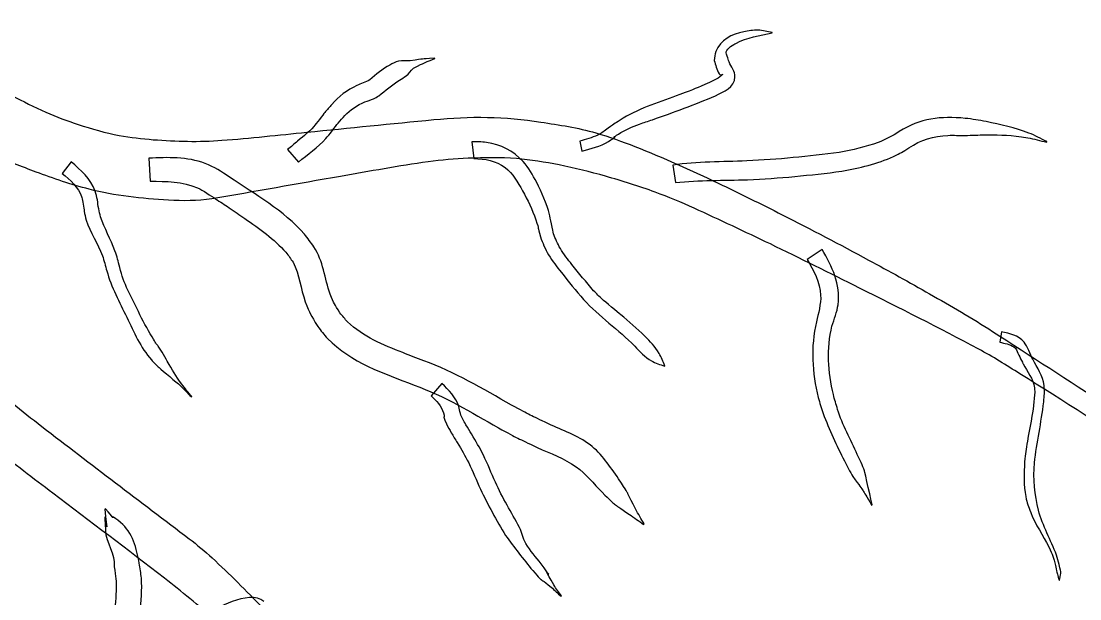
# Model space of a CAD drawing. Extents: x 5.1 to 86.3, y 5.1 to 86.3.
# Drawn here: x 52.84 to 72.03, y 20.75 to 31.23 of the extents above; entities that cross this region are included whole.
import ezdxf

# ---------------------------------------------------------------- set-up
doc = ezdxf.new("R2010")
doc.units = 0
doc.layers.add('View004', color=7, linetype='CONTINUOUS')

msp = doc.modelspace()

# ---------------------------------------------------------------- linework, layer by layer
at = {"layer": 'View004', "color": 1}
for p, q in [((66.453888, 31.012772), (66.453814, 31.023488)), ((66.453814, 31.023488), (66.453814, 31.023488)), ((60.33843, 30.54731), (60.336074, 30.557768)), ((60.336074, 30.557768), (60.336074, 30.557768)), ((61.006609, 29.039323), (61.043203, 28.735178)), ((62.964363, 29.049355), (63.003495, 28.869987)), ((71.431772, 29.032126), (71.435344, 29.042241)), ((71.435344, 29.042241), (71.435344, 29.042241)), ((57.668091, 28.897984), (57.863647, 28.670428)), ((63.003495, 28.869987), (63.003486, 28.869992)), ((53.739535, 28.6744), (53.581499, 28.465088)), ((55.150942, 28.739188), (55.173438, 28.322258)), ((57.863647, 28.670428), (57.863613, 28.670427)), ((61.043203, 28.735178), (61.043184, 28.735188)), ((64.653052, 28.616568), (64.699929, 28.300044)), ((53.581499, 28.465088), (53.581491, 28.465082)), ((55.173438, 28.322258), (55.173444, 28.322279)), ((64.699929, 28.300044), (64.699906, 28.300065)), ((67.357663, 27.086439), (67.087327, 26.905649)), ((67.087327, 26.905649), (67.087321, 26.905663)), ((70.613334, 25.591917), (70.583489, 25.403786)), ((70.583489, 25.403786), (70.583517, 25.403866)), ((64.498784, 24.967459), (64.506232, 24.975181)), ((64.506232, 24.975181), (64.506232, 24.975181)), ((60.461736, 24.655569), (60.269989, 24.428903)), ((55.921851, 24.409582), (55.929854, 24.416726)), ((55.929854, 24.416726), (55.929854, 24.416726)), ((60.269989, 24.428903), (60.270001, 24.428898)), ((54.365986, 22.382472), (54.350224, 22.37586)), ((54.350224, 22.37586), (54.350224, 22.37586)), ((68.257867, 22.447951), (68.26783, 22.451903)), ((68.26783, 22.451903), (68.26783, 22.451903)), ((64.12351, 22.098611), (64.131414, 22.105831)), ((64.131414, 22.105831), (64.131414, 22.105831)), ((71.657956, 21.087878), (71.664264, 21.088079)), ((71.664264, 21.088079), (71.664264, 21.088079)), ((62.625447, 20.792814), (62.633511, 20.799882)), ((62.633511, 20.799882), (62.633511, 20.799882))]:
    msp.add_line(p, q, dxfattribs=at)
at = {"layer": 'View004', "color": 3}
msp.add_open_spline([(64.701292, 12.792276), (76.458533, 19.580323), (83.701292, 32.125149), (83.701292, 45.701241)], degree=3, dxfattribs=at)
at = {"layer": 'View004', "color": 1}
for points in [[(65.939905, 31.035465), (65.726639, 30.989728), (65.515038, 30.891837), (65.429885, 30.675707)], [(65.797025, 30.824642), (66.003664, 30.930657), (66.228274, 30.970874), (66.453888, 31.012772)], [(66.19714, 31.064315), (66.11088, 31.066291), (66.024269, 31.053553), (65.939905, 31.035465)], [(66.453814, 31.023488), (66.368256, 31.037099), (66.28375, 31.062301), (66.19714, 31.064315)], [(65.620761, 30.671041), (65.634091, 30.735618), (65.761824, 30.806583), (65.797025, 30.824642)], [(60.336074, 30.557768), (60.036885, 30.533896), (60.184812, 30.550928), (59.892238, 30.507084)], [(59.947638, 30.373341), (60.198618, 30.499738), (60.068523, 30.441369), (60.33843, 30.54731)], [(65.429885, 30.675707), (65.410118, 30.62554), (65.412717, 30.569236), (65.404137, 30.515998)], [(65.640604, 30.589367), (65.633992, 30.61659), (65.615099, 30.6436), (65.620761, 30.671041)], [(65.674098, 30.486967), (65.66, 30.519997), (65.651769, 30.55523), (65.640604, 30.589367)], [(59.520773, 30.431061), (59.386978, 30.360457), (59.26917, 30.260384), (59.15685, 30.160442)], [(59.676267, 30.500852), (59.620612, 30.489474), (59.571017, 30.457577), (59.520773, 30.431061)], [(59.892238, 30.507084), (59.820251, 30.505032), (59.746825, 30.515284), (59.676267, 30.500852)], [(59.817222, 30.236002), (59.8652, 30.277034), (59.904166, 30.327561), (59.947638, 30.373341)], [(65.404137, 30.515998), (65.430509, 30.427492), (65.445534, 30.353355), (65.492309, 30.274122)], [(65.77979, 30.217889), (65.782602, 30.312113), (65.708821, 30.405623), (65.674098, 30.486967)], [(59.15685, 30.160442), (59.082241, 30.116742), (58.998382, 30.097012), (58.920292, 30.059334)], [(59.318802, 29.871194), (59.441308, 29.972271), (59.56441, 30.071658), (59.697171, 30.159107)], [(59.697171, 30.159107), (59.736858, 30.185251), (59.781109, 30.20511), (59.817222, 30.236002)], [(65.555671, 30.262342), (65.515581, 30.198745), (65.360734, 30.13685), (65.320309, 30.116159)], [(65.42482, 29.874477), (65.572, 29.949238), (65.773713, 30.015185), (65.77979, 30.217889)], [(65.492309, 30.274122), (65.498085, 30.264287), (65.507502, 30.254377), (65.518735, 30.252287)], [(65.518735, 30.252287), (65.531275, 30.249931), (65.562473, 30.273134), (65.555671, 30.262342)], [(58.920292, 30.059334), (58.746192, 29.975326), (58.594442, 29.864621), (58.468021, 29.716858)], [(65.320309, 30.116159), (65.057599, 30.002416), (65.066483, 30.002745), (64.781018, 29.895357)], [(52.6668, 29.878678), (52.869435, 29.77394), (53.071637, 29.667595), (53.280619, 29.575948)], [(58.70221, 29.512968), (58.805956, 29.625118), (58.929165, 29.70346), (59.068307, 29.762712)], [(59.068307, 29.762712), (59.119751, 29.784615), (59.17506, 29.796912), (59.22588, 29.820228)], [(59.22588, 29.820228), (59.25799, 29.834965), (59.287828, 29.854208), (59.318802, 29.871194)], [(64.781018, 29.895357), (64.43267, 29.764313), (64.070064, 29.662126), (63.750278, 29.465867)], [(64.284053, 29.439926), (64.668512, 29.574515), (65.050841, 29.712927), (65.42482, 29.874477)], [(53.280619, 29.575948), (53.472947, 29.492817), (53.669098, 29.418831), (53.86874, 29.35522)], [(58.341236, 29.569285), (58.314993, 29.53738), (58.175992, 29.355493), (58.142998, 29.318764)], [(58.468021, 29.716858), (58.425757, 29.66767), (58.382432, 29.61937), (58.341236, 29.569285)], [(58.016805, 29.212362), (58.783322, 29.290449), (59.549932, 29.367825), (60.316834, 29.441935)], [(58.361021, 29.099154), (58.421524, 29.165213), (58.526029, 29.309415), (58.584119, 29.379227)], [(58.584119, 29.379227), (58.622157, 29.424941), (58.662846, 29.468388), (58.70221, 29.512968)], [(60.316834, 29.441935), (60.640543, 29.469583), (60.965353, 29.491069), (61.290414, 29.482291)], [(61.290414, 29.482291), (61.614574, 29.479327), (61.937191, 29.440878), (62.257977, 29.396864)], [(62.257977, 29.396864), (62.592562, 29.343299), (62.929899, 29.297459), (63.25525, 29.199678)], [(63.750278, 29.465867), (63.59104, 29.365068), (63.618363, 29.386035), (63.479107, 29.285514)], [(64.046802, 29.358882), (64.125232, 29.387739), (64.205176, 29.412317), (64.284053, 29.439926)], [(69.956529, 29.464377), (69.513406, 29.505698), (69.135567, 29.468937), (68.759359, 29.222638)], [(70.333072, 29.407202), (70.207558, 29.426263), (70.082934, 29.452589), (69.956529, 29.464377)], [(71.108608, 29.197427), (70.859324, 29.293411), (70.591893, 29.346563), (70.333072, 29.407202)], [(53.86874, 29.35522), (54.112971, 29.272293), (54.361311, 29.19963), (54.61572, 29.155321)], [(56.477121, 29.066568), (56.991365, 29.103709), (57.503762, 29.161951), (58.016805, 29.212362)], [(58.142998, 29.318764), (58.030904, 29.193988), (57.983676, 29.164554), (57.848486, 29.05068)], [(63.25525, 29.199678), (63.496361, 29.132441), (63.730349, 29.042664), (63.964116, 28.953822)], [(63.479107, 29.285514), (63.408997, 29.234905), (63.370587, 29.19873), (63.290827, 29.161355)], [(63.487636, 29.047106), (63.754224, 29.211902), (63.433646, 29.0381), (63.710971, 29.205356)], [(63.710971, 29.205356), (63.758151, 29.233811), (63.808324, 29.256983), (63.856999, 29.282796)], [(63.856999, 29.282796), (63.920269, 29.308157), (63.982833, 29.335342), (64.046802, 29.358882)], [(68.759359, 29.222638), (68.635269, 29.148424), (68.510523, 29.078194), (68.374612, 29.027076)], [(71.435344, 29.042241), (71.326432, 29.093967), (71.221128, 29.154102), (71.108608, 29.197427)], [(54.61572, 29.155321), (54.819403, 29.118043), (55.025772, 29.097135), (55.231759, 29.077406)], [(55.231759, 29.077406), (55.646051, 29.048541), (56.062649, 29.031038), (56.477121, 29.066568)], [(57.848486, 29.05068), (57.788233, 28.999928), (57.728223, 28.948882), (57.668091, 28.897984)], [(57.863613, 28.670427), (58.033753, 28.807732), (58.212631, 28.93713), (58.361021, 29.099154)], [(61.271602, 29.027277), (61.184172, 29.040471), (61.094941, 29.035303), (61.006609, 29.039323)], [(61.936945, 28.681038), (61.758946, 28.876808), (61.532502, 28.987889), (61.271602, 29.027277)], [(63.290827, 29.161355), (63.185054, 29.111795), (63.075728, 29.083294), (62.964363, 29.049355)], [(63.003486, 28.869992), (63.17107, 28.912666), (63.339069, 28.955266), (63.487636, 29.047106)], [(68.374612, 29.027076), (68.147379, 28.941612), (67.908531, 28.893097), (67.671035, 28.846611)], [(68.935146, 28.926857), (69.145605, 29.078381), (69.384314, 29.14244), (69.641602, 29.154731)], [(69.641602, 29.154731), (69.744906, 29.159671), (69.848461, 29.153135), (69.951869, 29.154931)], [(69.951869, 29.154931), (70.074027, 29.157059), (70.196104, 29.162554), (70.318221, 29.166369)], [(70.318221, 29.166369), (70.648348, 29.158123), (70.764018, 29.167357), (71.090228, 29.111239)], [(71.090228, 29.111239), (71.205403, 29.091448), (71.317924, 29.058495), (71.431772, 29.032126)], [(53.106875, 28.489572), (52.845712, 28.587526), (52.585834, 28.689737), (52.332875, 28.807413)], [(63.964116, 28.953822), (64.476912, 28.753969), (64.977791, 28.525156), (65.474767, 28.289116)], [(67.671035, 28.846611), (67.114802, 28.772207), (66.555965, 28.718001), (65.995267, 28.691694)], [(68.656335, 28.774321), (68.782238, 28.83256), (68.817284, 28.857179), (68.935146, 28.926857)], [(54.175659, 28.145416), (54.090886, 28.368033), (53.920013, 28.527275), (53.739535, 28.6744)], [(56.171379, 28.645721), (55.846111, 28.767909), (55.491591, 28.759196), (55.150942, 28.739188)], [(56.613917, 28.399472), (56.453022, 28.501317), (56.349944, 28.578643), (56.171379, 28.645721)], [(60.215842, 28.676585), (59.683326, 28.601003), (59.154426, 28.502391), (58.62455, 28.410542)], [(60.942822, 28.739255), (60.699901, 28.726145), (60.456846, 28.710831), (60.215842, 28.676585)], [(61.819642, 28.733555), (61.528069, 28.760329), (61.234961, 28.746824), (60.942822, 28.739255)], [(61.043184, 28.735188), (61.245309, 28.732224), (61.444499, 28.696253), (61.61009, 28.572203)], [(62.588644, 28.619574), (62.334352, 28.66959), (62.07781, 28.710181), (61.819642, 28.733555)], [(62.185396, 28.303188), (62.107675, 28.436768), (62.042126, 28.565357), (61.936945, 28.681038)], [(63.431315, 28.414178), (63.152998, 28.492502), (62.871967, 28.56188), (62.588644, 28.619574)], [(65.995267, 28.691694), (65.547538, 28.675909), (65.09754, 28.678546), (64.653052, 28.616568)], [(67.71601, 28.505481), (68.037867, 28.563628), (68.358267, 28.636444), (68.656335, 28.774321)], [(54.067112, 28.178945), (53.740621, 28.261329), (53.422503, 28.373101), (53.106875, 28.489572)], [(53.581491, 28.465082), (53.724821, 28.343164), (53.876695, 28.215727), (53.937622, 28.030362)], [(61.61009, 28.572203), (61.752831, 28.465275), (61.839452, 28.300781), (61.928764, 28.151799)], [(64.333722, 28.124835), (64.03753, 28.23492), (63.734946, 28.327027), (63.431315, 28.414178)], [(66.007247, 28.35097), (66.578857, 28.374712), (67.148853, 28.431689), (67.71601, 28.505481)], [(55.173444, 28.322279), (55.46195, 28.323723), (55.76566, 28.323115), (56.034613, 28.202672)], [(58.62455, 28.410542), (57.847068, 28.274696), (57.06994, 28.136717), (56.292237, 28.00221)], [(57.970982, 27.364582), (57.600046, 27.791615), (57.075174, 28.082104), (56.613917, 28.399472)], [(62.417891, 27.717124), (62.363087, 27.919833), (62.277247, 28.115171), (62.185396, 28.303188)], [(64.699906, 28.300065), (65.134216, 28.345612), (65.571333, 28.335618), (66.007247, 28.35097)], [(65.474767, 28.289116), (65.86339, 28.103182), (66.249735, 27.912547), (66.633083, 27.715962)], [(53.937622, 28.030362), (53.955155, 27.97701), (53.969815, 27.831692), (53.978882, 27.782041)], [(55.505429, 27.980101), (55.022206, 28.010843), (54.536584, 28.054612), (54.067112, 28.178945)], [(54.24244, 27.821365), (54.219959, 27.939766), (54.219541, 28.030179), (54.175659, 28.145416)], [(56.034613, 28.202672), (56.130709, 28.159679), (56.278272, 28.05735), (56.360022, 28.003974)], [(61.928764, 28.151799), (62.021566, 27.98346), (62.102411, 27.806508), (62.166671, 27.625145)], [(65.038575, 27.831905), (64.808213, 27.940225), (64.571613, 28.034504), (64.333722, 28.124835)], [(56.292237, 28.00221), (56.032115, 27.962386), (55.767493, 27.966011), (55.505429, 27.980101)], [(56.360022, 28.003974), (56.442965, 27.949862), (56.526698, 27.896941), (56.608847, 27.841631)], [(56.608847, 27.841631), (56.703412, 27.777959), (56.796745, 27.712476), (56.890114, 27.647063)], [(53.978882, 27.782041), (53.988937, 27.726986), (54.002465, 27.672631), (54.01426, 27.617926)], [(54.275485, 27.675615), (54.264465, 27.724194), (54.251735, 27.772423), (54.24244, 27.821365)], [(54.534317, 27.063371), (54.458386, 27.2719), (54.348301, 27.465879), (54.275485, 27.675615)], [(56.890114, 27.647063), (57.153569, 27.462497), (57.424229, 27.280099), (57.635632, 27.033814)], [(62.490577, 27.371788), (62.478797, 27.411893), (62.426061, 27.686908), (62.417891, 27.717124)], [(66.421312, 27.185156), (65.961805, 27.403738), (65.502762, 27.623366), (65.038575, 27.831905)], [(66.633083, 27.715962), (67.159737, 27.448904), (67.683261, 27.175674), (68.202163, 26.893829)], [(54.01426, 27.617926), (54.086057, 27.390163), (54.227724, 27.194571), (54.309106, 26.971053)], [(62.166671, 27.625145), (62.239646, 27.419198), (62.187503, 27.52546), (62.253787, 27.31542)], [(58.144138, 27.132782), (58.086423, 27.210048), (58.03423, 27.29177), (57.970982, 27.364582)], [(62.253787, 27.31542), (62.271442, 27.259492), (62.294143, 27.20529), (62.314321, 27.150222)], [(62.543139, 27.236262), (62.525628, 27.281436), (62.504234, 27.325298), (62.490577, 27.371788)], [(58.439545, 26.275759), (58.335758, 26.560189), (58.314942, 26.87323), (58.144138, 27.132782)], [(62.314321, 27.150222), (62.342494, 27.096467), (62.367642, 27.041012), (62.398842, 26.988952)], [(62.613013, 27.100118), (62.58674, 27.143841), (62.566425, 27.190881), (62.543139, 27.236262)], [(62.822516, 26.814665), (62.75477, 26.900696), (62.670008, 27.005282), (62.613013, 27.100118)], [(68.037216, 26.386154), (67.499878, 26.655097), (66.961701, 26.922407), (66.421312, 27.185156)], [(67.648331, 26.08314), (67.696933, 26.45707), (67.544733, 26.774307), (67.357663, 27.086439)], [(54.309106, 26.971053), (54.339263, 26.888231), (54.365764, 26.780883), (54.388403, 26.695555)], [(54.623824, 26.757354), (54.591015, 26.883598), (54.579797, 26.938476), (54.534317, 27.063371)], [(57.635632, 27.033814), (57.683824, 26.977673), (57.722386, 26.913941), (57.765763, 26.854005)], [(62.398842, 26.988952), (62.472577, 26.865905), (62.543821, 26.779501), (62.631946, 26.666649)], [(67.087321, 26.905663), (67.205645, 26.703807), (67.320389, 26.493171), (67.333052, 26.254086)], [(68.202163, 26.893829), (68.573179, 26.693363), (68.942349, 26.489501), (69.308567, 26.280384)], [(54.388403, 26.695555), (54.468627, 26.400242), (54.619173, 26.130744), (54.749714, 25.855753)], [(54.960407, 25.957446), (54.832961, 26.217312), (54.691912, 26.473578), (54.623824, 26.757354)], [(57.765763, 26.854005), (57.883436, 26.629769), (57.903353, 26.374248), (57.987882, 26.138411)], [(63.217007, 26.337379), (63.080711, 26.49302), (62.950512, 26.652123), (62.822516, 26.814665)], [(62.631946, 26.666649), (62.762276, 26.499748), (62.89444, 26.336585), (63.033803, 26.17713)], [(63.372682, 26.182304), (63.318752, 26.231863), (63.268899, 26.285687), (63.217007, 26.337379)], [(70.19922, 25.276556), (69.486044, 25.660832), (68.760634, 26.021714), (68.037216, 26.386154)], [(57.987882, 26.138411), (58.07129, 25.905716), (58.083646, 25.909287), (58.212748, 25.6904)], [(58.617039, 25.934134), (58.515558, 26.097567), (58.505565, 26.094832), (58.439545, 26.275759)], [(63.033803, 26.17713), (63.319595, 25.870359), (63.664704, 25.628925), (63.961367, 25.333986)], [(63.707661, 25.900997), (63.660381, 25.940433), (63.416341, 26.14218), (63.372682, 26.182304)], [(67.333052, 26.254086), (67.341496, 26.094648), (67.289124, 25.92588), (67.257288, 25.771724)], [(69.308567, 26.280384), (69.693726, 26.061043), (70.078884, 25.841011), (70.449633, 25.597776)], [(55.208415, 25.498605), (55.119122, 25.647617), (55.039549, 25.80294), (54.960407, 25.957446)], [(58.756082, 25.772467), (58.70536, 25.822254), (58.663387, 25.880246), (58.617039, 25.934134)], [(67.538812, 25.695525), (67.577762, 25.813039), (67.632318, 25.959944), (67.648331, 26.08314)], [(54.749714, 25.855753), (54.877744, 25.588245), (55.001193, 25.308265), (55.197072, 25.081278)], [(59.757924, 25.213391), (59.400524, 25.354815), (59.035914, 25.497793), (58.756082, 25.772467)], [(64.140306, 25.515568), (64.001253, 25.651452), (63.856957, 25.776468), (63.707661, 25.900997)], [(67.257288, 25.771724), (67.149499, 25.317603), (67.176767, 24.849373), (67.289459, 24.39858)], [(58.212748, 25.6904), (58.272727, 25.616763), (58.326621, 25.53772), (58.392691, 25.469496)], [(67.563132, 24.453124), (67.464954, 24.860907), (67.437464, 25.285905), (67.538812, 25.695525)], [(70.449633, 25.597776), (71.141842, 25.153603), (71.832474, 24.70697), (72.519667, 24.255067)], [(71.020593, 25.40321), (70.916963, 25.527967), (70.764384, 25.561616), (70.613334, 25.591917)], [(55.392185, 25.219658), (55.240423, 25.463933), (55.352954, 25.2574), (55.208415, 25.498605)], [(58.392691, 25.469496), (58.816032, 25.032342), (59.411154, 24.838711), (59.962955, 24.62313)], [(64.40434, 25.200893), (64.328363, 25.332926), (64.243786, 25.408234), (64.140306, 25.515568)], [(70.583517, 25.403866), (70.667089, 25.38213), (70.764022, 25.365805), (70.838773, 25.316602)], [(71.179576, 25.09445), (71.14011, 25.176244), (71.075804, 25.336744), (71.020593, 25.40321)], [(55.486019, 25.05669), (55.454737, 25.111015), (55.425264, 25.166413), (55.392185, 25.219658)], [(60.136055, 25.064579), (60.010012, 25.114185), (59.883874, 25.163553), (59.757924, 25.213391)], [(63.961367, 25.333986), (64.054927, 25.23792), (64.145684, 25.132359), (64.264514, 25.064779)], [(64.506232, 24.975181), (64.472267, 25.050421), (64.445515, 25.129345), (64.40434, 25.200893)], [(70.946166, 24.830734), (70.698483, 24.981485), (70.456885, 25.142912), (70.19922, 25.276556)], [(70.838773, 25.316602), (70.887147, 25.284758), (70.888971, 25.251501), (70.910745, 25.204023)], [(70.910745, 25.204023), (70.914773, 25.195177), (71.004706, 25.011547), (71.005493, 25.009938)], [(55.197072, 25.081278), (55.239913, 25.031627), (55.289193, 24.987921), (55.335252, 24.941242)], [(55.746096, 24.643689), (55.636827, 24.791646), (55.577078, 24.901619), (55.486019, 25.05669)], [(61.72626, 24.262852), (61.207077, 24.551145), (60.700393, 24.867928), (60.136055, 25.064579)], [(64.264514, 25.064779), (64.338021, 25.022972), (64.420694, 24.999898), (64.498784, 24.967459)], [(71.005493, 25.009938), (71.078331, 24.868886), (71.187041, 24.738737), (71.208603, 24.57677)], [(71.384098, 24.616427), (71.359861, 24.793122), (71.264411, 24.941655), (71.179576, 25.09445)], [(55.335252, 24.941242), (55.408015, 24.880556), (55.656702, 24.674517), (55.717044, 24.617938)], [(73.313069, 23.329046), (72.522754, 23.827483), (71.738909, 24.336156), (70.946166, 24.830734)], [(55.717044, 24.617938), (55.788088, 24.551324), (55.853581, 24.479034), (55.921851, 24.409582)], [(55.929854, 24.416726), (55.868598, 24.492384), (55.803924, 24.565387), (55.746096, 24.643689)], [(59.962955, 24.62313), (60.50544, 24.434512), (60.99113, 24.127498), (61.490022, 23.850507)], [(60.770598, 24.238341), (60.711311, 24.407719), (60.592513, 24.537195), (60.461736, 24.655569)], [(71.208603, 24.57677), (71.221827, 24.477431), (71.210883, 24.436989), (71.200038, 24.335573)], [(71.377942, 24.318224), (71.388946, 24.442004), (71.400916, 24.494074), (71.384098, 24.616427)], [(60.270001, 24.428898), (60.362382, 24.339709), (60.458579, 24.246865), (60.49411, 24.119169)], [(67.289459, 24.39858), (67.314029, 24.300285), (67.347963, 24.204569), (67.377217, 24.107565)], [(67.639902, 24.184821), (67.614313, 24.274255), (67.584909, 24.362685), (67.563132, 24.453124)], [(52.673238, 24.304988), (52.84839, 24.155682), (53.030444, 24.015903), (53.211601, 23.873777)], [(60.799645, 24.112151), (60.78744, 24.153548), (60.784863, 24.197601), (60.770598, 24.238341)], [(62.398118, 23.921266), (62.053373, 24.085698), (62.075508, 24.068922), (61.72626, 24.262852)], [(71.200038, 24.335573), (71.180757, 24.089414), (71.122072, 23.849398), (71.081168, 23.60665)], [(71.211692, 23.211487), (71.251235, 23.585246), (71.335641, 23.945393), (71.377942, 24.318224)], [(60.49411, 24.119169), (60.535918, 23.968901), (60.448434, 24.148999), (60.549742, 23.921176)], [(60.901681, 23.902982), (60.856301, 23.983968), (60.824783, 24.026941), (60.799645, 24.112151)], [(67.377217, 24.107565), (67.490871, 23.815907), (67.620725, 23.52951), (67.76378, 23.25103)], [(67.998162, 23.363968), (67.873133, 23.634993), (67.729084, 23.898533), (67.639902, 24.184821)], [(53.211601, 23.873777), (54.098021, 23.190369), (54.991612, 22.516327), (55.882129, 21.838295)], [(60.549742, 23.921176), (60.574564, 23.865354), (60.606522, 23.812998), (60.634915, 23.758906)], [(61.000976, 23.738727), (60.968114, 23.793622), (60.93478, 23.848231), (60.901681, 23.902982)], [(61.490022, 23.850507), (61.859074, 23.645608), (61.825968, 23.668209), (62.194274, 23.493144)], [(63.150789, 23.541733), (62.925935, 23.715158), (62.65057, 23.799796), (62.398118, 23.921266)], [(60.634915, 23.758906), (60.670841, 23.699923), (60.707115, 23.641158), (60.742686, 23.581965)], [(61.216642, 23.355251), (61.138913, 23.511788), (61.0908, 23.588673), (61.000976, 23.738727)], [(53.409578, 22.663536), (53.058739, 22.933185), (52.700534, 23.193683), (52.361103, 23.477807)], [(60.742686, 23.581965), (60.824247, 23.446257), (60.880525, 23.354193), (60.951059, 23.213417)], [(62.194274, 23.493144), (62.432302, 23.384427), (62.685392, 23.298152), (62.898961, 23.142439)], [(63.669814, 22.926074), (63.514502, 23.145335), (63.36671, 23.375198), (63.150789, 23.541733)], [(71.081168, 23.60665), (71.055328, 23.453291), (71.049537, 23.384318), (71.032171, 23.231259)], [(61.43495, 22.863024), (61.360485, 23.026281), (61.296474, 23.194479), (61.216642, 23.355251)], [(67.76378, 23.25103), (67.81337, 23.154498), (67.861948, 23.057133), (67.919332, 22.965023)], [(68.129183, 23.068416), (68.095378, 23.170741), (68.043303, 23.266115), (67.998162, 23.363968)], [(71.032171, 23.231259), (71.019973, 23.022169), (71.01086, 22.807985), (71.051801, 22.601)], [(60.951059, 23.213417), (61.028554, 23.058742), (61.091234, 22.896495), (61.162865, 22.739068)], [(62.898961, 23.142439), (63.075152, 23.013979), (63.220467, 22.83635), (63.369805, 22.679794)], [(68.26783, 22.451903), (68.262966, 22.473457), (68.13171, 23.060767), (68.129183, 23.068416)], [(71.281316, 22.353064), (71.222097, 22.635986), (71.180352, 22.921578), (71.211692, 23.211487)], [(61.872107, 22.043728), (61.722686, 22.314687), (61.563806, 22.581519), (61.43495, 22.863024)], [(63.976402, 22.377384), (63.699137, 22.89982), (63.974198, 22.444948), (63.669814, 22.926074)], [(67.919332, 22.965023), (68.161464, 22.624137), (68.048997, 22.79674), (68.257867, 22.447951)], [(55.434677, 21.121085), (54.763126, 21.639789), (54.084024, 22.148613), (53.409578, 22.663536)], [(54.350224, 22.37586), (54.443565, 21.52696), (54.325896, 22.709795), (54.362065, 21.992105)], [(61.162865, 22.739068), (61.297766, 22.449729), (61.454814, 22.170788), (61.620623, 21.898111)], [(63.369805, 22.679794), (63.673979, 22.387799), (63.500733, 22.53158), (63.864053, 22.279584)], [(71.051801, 22.601), (71.076942, 22.473905), (71.09731, 22.434089), (71.142374, 22.312636)], [(54.639257, 22.132739), (54.340147, 22.382133), (54.650923, 22.039736), (54.365986, 22.382472)], [(63.864053, 22.279584), (63.950698, 22.219491), (64.037024, 22.158936), (64.12351, 22.098611)], [(64.131414, 22.105831), (64.079742, 22.196348), (64.025262, 22.285318), (63.976402, 22.377384)], [(71.142374, 22.312636), (71.225209, 22.090743), (71.370512, 21.901109), (71.470893, 21.687945)], [(71.608533, 21.539696), (71.508632, 21.814236), (71.358539, 22.069996), (71.281316, 22.353064)], [(54.976805, 21.391532), (54.931608, 21.656081), (54.856161, 21.951887), (54.639257, 22.132739)], [(54.362065, 21.992105), (54.373685, 21.761525), (54.539734, 21.565718), (54.524916, 21.32894)], [(61.620623, 21.898111), (61.777588, 21.680026), (61.942783, 21.468334), (62.111396, 21.259056)], [(61.988649, 21.749361), (61.933306, 21.841484), (61.916495, 21.946872), (61.872107, 22.043728)], [(55.882129, 21.838295), (56.025661, 21.727478), (56.16451, 21.610883), (56.298175, 21.488329)], [(62.267297, 21.383257), (62.174233, 21.501426), (62.06648, 21.619796), (61.988649, 21.749361)], [(62.49512, 20.999279), (62.18593, 21.517308), (62.591377, 20.920166), (62.267297, 21.383257)], [(71.470893, 21.687945), (71.542964, 21.534896), (71.54608, 21.506187), (71.594374, 21.349626)], [(71.661148, 21.370205), (71.643607, 21.426703), (71.628764, 21.484104), (71.608533, 21.539696)], [(54.524916, 21.32894), (54.549046, 21.14391), (54.564816, 21.081648), (54.55806, 20.892778)], [(55.01555, 21.123958), (55.008482, 21.213805), (54.989718, 21.302342), (54.976805, 21.391532)], [(56.298175, 21.488329), (56.616891, 21.198848), (56.916746, 20.889453), (57.217075, 20.581162)], [(71.594374, 21.349626), (71.630239, 21.164474), (71.608161, 21.251504), (71.657956, 21.087878)], [(71.664264, 21.088079), (71.698532, 21.267694), (71.696511, 21.173667), (71.661148, 21.370205)], [(54.971485, 19.867034), (54.936898, 20.286833), (55.04841, 20.705156), (55.01555, 21.123958)], [(56.345746, 20.365928), (56.051624, 20.628913), (55.745652, 20.878341), (55.434677, 21.121085)], [(62.111396, 21.259056), (62.375919, 20.971111), (62.126694, 21.223724), (62.445182, 20.957608)], [(57.238642, 20.701343), (56.965695, 20.93448), (56.292092, 20.517274), (56.292092, 20.517274)], [(62.445182, 20.957608), (62.507654, 20.905403), (62.565359, 20.847746), (62.625447, 20.792814)], [(62.633511, 20.799882), (62.587379, 20.866344), (62.536585, 20.929806), (62.49512, 20.999279)], [(54.55806, 20.892778), (54.545535, 20.542491), (54.485913, 20.192653), (54.511031, 19.840691)]]:
    msp.add_open_spline(points, degree=3, dxfattribs=at)

doc.saveas('drawing.dxf')
